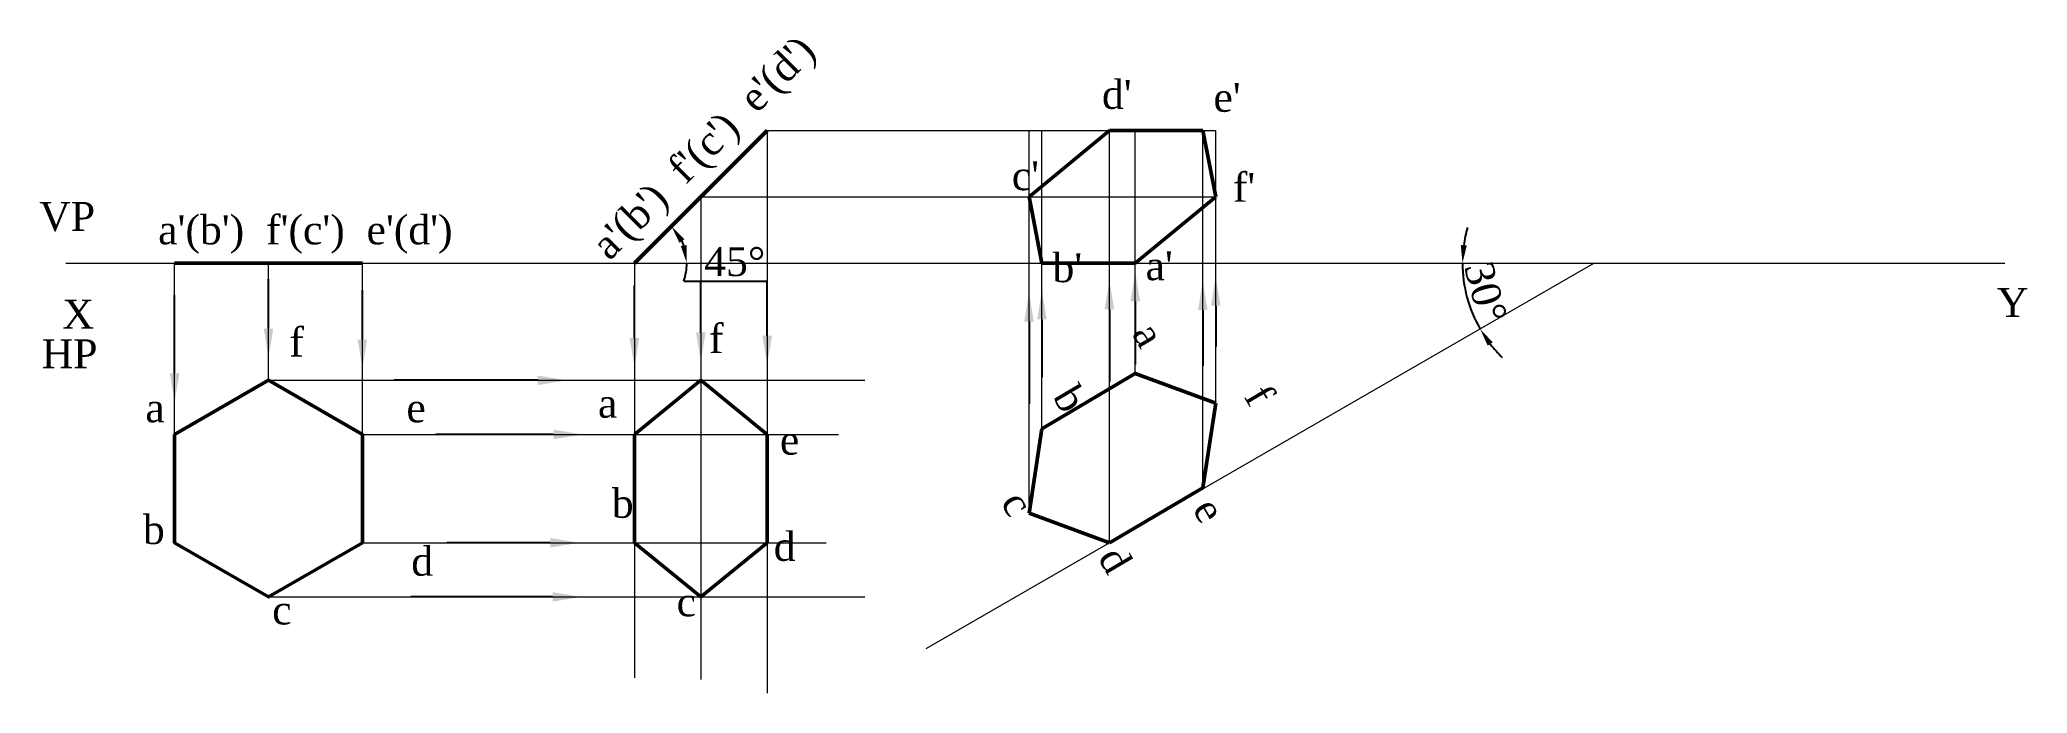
# Paper-space layout 'Layout22' of a CAD drawing. Header units: millimetres. Extents: x 4 to 279, y 24 to 114.
import ezdxf
from ezdxf import colors
from ezdxf.entities.mleader import LeaderData, LeaderLine
from ezdxf.math import Vec2, Vec3

# ---------------------------------------------------------------- set-up
doc = ezdxf.new("R2010")
doc.units = ezdxf.units.MM
for name, color, linetype, lineweight in [('PROJECTION_LINE', 250, 'Continuous', 5), ('VISIBLE_LINE', 170, 'Continuous', 50), ('XY LINE', 1, 'Continuous', 15)]:
    doc.layers.add(name, color=color, linetype=linetype, lineweight=lineweight)
doc.styles.get("Standard").update_dxf_attribs({"font": 'times.ttf', "height": 4})
doc.dimstyles.new('ISO-25', dxfattribs={"dimtxt": 4, "dimasz": 2.5, "dimexe": 1.25, "dimexo": 0.625, "dimtad": 1, "dimtoh": 1, "dimtxsty": 'Standard', "dimcen": 2.5, "dimadec": 0, "dimazin": 0, "dimtfac": 1, "dimtmove": 0, "dimatfit": 3, "dimfxl": 1, "dimarcsym": 0})

# ---------------------------------------------------------------- blocks, each defined once
blk = doc.blocks.new('*D122')
at = {"layer": 'Defpoints', "color": 0, "transparency": 16777216}
for p in [(95.69, 92.28), (92.78, 86.71), (7.83, 83.09), (86.5, 83.09), (276.14, 83.09)]:
    blk.add_point(p, dxfattribs=at)
at = {"layer": 'PROJECTION_LINE', "color": 0, "lineweight": -2, "transparency": 16777216}
blk.add_line((93.32, 80.63), (104.94, 80.63), dxfattribs=at)
for start, end in [(19.8616, 25.1384), (340.1384, 360)]:
    blk.add_arc((86.5, 83.09), 7.25, start, end, dxfattribs=at)
at = {"layer": 'PROJECTION_LINE', "color": 0, "transparency": 16777216}
for points in [[(92.72, 85.93), (93.4, 86.41), (91.63, 88.22)], [(93.73, 85.62), (92.91, 85.48), (93.75, 83.09)]]:
    blk.add_solid(points, dxfattribs=at)
at = {"layer": 'PROJECTION_LINE', "color": 0, "transparency": 16777216, "insert": (100.38, 83.29), "char_height": 4, "attachment_point": 5}
blk.add_mtext('45°', dxfattribs=at)
blk = doc.blocks.new('*D123')
at = {"layer": 'Defpoints', "color": 0, "transparency": 16777216}
for p in [(7.83, 83.09), (219.3, 83.09), (276.14, 83.09), (201.37, 79.93), (126.84, 29.7)]:
    blk.add_point(p, dxfattribs=at)
at = {"layer": 'PROJECTION_LINE', "color": 0, "lineweight": -2, "transparency": 16777216}
for start, end in [(164.2591, 172.1295), (180, 210), (217.8705, 225.7409)]:
    blk.add_arc((219.3, 83.09), 18.21, start, end, dxfattribs=at)
at = {"layer": 'PROJECTION_LINE', "color": 0, "transparency": 16777216}
for points in [[(201.68, 85.56), (200.85, 85.61), (201.09, 83.09)], [(204.58, 71.68), (205.27, 72.14), (203.53, 73.98)]]:
    blk.add_solid(points, dxfattribs=at)
at = {"layer": 'PROJECTION_LINE', "color": 0, "transparency": 16777216, "insert": (204.28, 79.06), "char_height": 4, "attachment_point": 5, "rotation": 285}
blk.add_mtext('30°', dxfattribs=at)

psp = doc.layouts.new('Layout22')

# ---------------------------------------------------------------- linework, layer by layer
at = {"layer": 'PROJECTION_LINE'}
for p, q in [((104.872, 101.461), (104.872, 23.543)), ((104.872, 101.461), (166.939, 101.461)), ((141.103, 48.464), (141.103, 101.461)), ((142.894, 60.186), (142.894, 101.461)), ((152.231, 44.365), (152.231, 101.461)), ((155.812, 67.81), (155.812, 101.461)), ((165.149, 51.989), (165.149, 101.461)), ((166.939, 63.712), (166.939, 101.461)), ((95.687, 92.276), (95.687, 25.462)), ((95.687, 92.276), (166.939, 92.276)), ((22.872, 59.384), (22.872, 83.09)), ((35.862, 66.884), (35.862, 83.09)), ((48.853, 59.384), (48.853, 83.09)), ((86.501, 83.09), (86.501, 25.676)), ((219.305, 83.09), (126.836, 29.703)), ((35.862, 66.884), (118.37, 66.884)), ((48.853, 59.384), (114.742, 59.384)), ((48.853, 44.384), (113.035, 44.384)), ((35.862, 36.884), (118.37, 36.884))]:
    psp.add_line(p, q, dxfattribs=at)
at = {"layer": 'VISIBLE_LINE'}
for p, q in [((95.687, 92.276), (104.872, 101.461)), ((141.103, 92.276), (152.231, 101.461)), ((152.231, 101.461), (165.149, 101.461)), ((165.149, 101.461), (166.939, 92.276)), ((86.501, 83.09), (95.687, 92.276)), ((142.894, 83.09), (141.103, 92.276)), ((166.939, 92.276), (155.812, 83.09)), ((22.872, 83.09), (35.862, 83.09)), ((35.862, 83.09), (48.853, 83.09)), ((155.812, 83.09), (142.894, 83.09)), ((95.687, 66.884), (86.501, 59.384)), ((104.872, 59.384), (95.687, 66.884)), ((155.812, 67.81), (142.894, 60.186)), ((166.939, 63.712), (155.812, 67.81)), ((165.149, 51.989), (166.939, 63.712)), ((86.501, 59.384), (86.501, 44.384)), ((104.872, 44.384), (104.872, 59.384)), ((142.894, 60.186), (141.103, 48.464)), ((152.231, 44.365), (165.149, 51.989)), ((141.103, 48.464), (152.231, 44.365)), ((86.501, 44.384), (95.687, 36.884)), ((95.687, 36.884), (104.872, 44.384))]:
    psp.add_line(p, q, dxfattribs=at)
psp.add_lwpolyline([(22.872, 59.384), (22.872, 44.384), (35.862, 36.884), (48.853, 44.384), (48.853, 59.384), (35.862, 66.884)], close=True, dxfattribs=at)
at = {"layer": 'XY LINE'}
psp.add_line((7.835, 83.09), (276.138, 83.09), dxfattribs=at)

# ---------------------------------------------------------------- texts
at = {"layer": 'PROJECTION_LINE'}
for s, p in [('f', (38.738, 70.177)), ('f', (96.817, 70.662)), ('a', (18.821, 61.07)), ('e', (54.942, 61.07)), ('a', (81.453, 61.707)), ('e', (106.633, 56.59)), ('b', (83.374, 47.849)), ('b', (18.483, 44.206)), ('d', (55.617, 39.821)), ('d', (105.78, 41.879)), ('c', (36.375, 33.076)), ('c', (92.336, 34.204))]:
    psp.add_text(s, height=4, dxfattribs=at).set_placement(p)
for s, p in [('a', (155.247, 73.339)), ('b', (144.288, 64.641)), ('f', (170.767, 64.658)), ('c', (137.092, 49.987)), ('e', (163.638, 49.053)), ('d', (150.535, 42.31))]:
    psp.add_text(s, height=4, rotation=300.54873, dxfattribs=at).set_placement(p)
at = {"layer": 'VISIBLE_LINE'}
psp.add_text("a'(b')  f'(c')  e'(d')", height=4, rotation=45, dxfattribs=at).set_placement((83.035, 83.333))
for s, p in [("d'", (151.195, 104.473)), ("e'", (166.624, 104.07)), ("c'", (138.718, 93.213)), ("f'", (169.307, 91.604)), ("a'(b')  f'(c')  e'(d')", (20.593, 85.713)), ("b'", (144.353, 80.478)), ("a'", (157.232, 80.747))]:
    psp.add_text(s, height=4, dxfattribs=at).set_placement(p)
at = {"layer": 'XY LINE'}
for s, p in [('VP', (4.137, 87.579)), ('X', (7.349, 74.04)), ('Y', (275.03, 75.651)), ('HP', (4.474, 68.563))]:
    psp.add_text(s, height=4, dxfattribs=at).set_placement(p)

# ---------------------------------------------------------------- dimensions: what is measured, and where the dimension line sits
at = {"layer": 'PROJECTION_LINE'}
for base, line1, line2, picture, middle in [((92.778, 86.714), ((7.835, 83.09), (276.138, 83.09)), ((86.501, 83.09), (95.687, 92.276)), '*D122', (100.378, 83.287)), ((201.367, 79.927), ((219.305, 83.09), (126.836, 29.703)), ((7.835, 83.09), (276.138, 83.09)), '*D123', (204.28, 79.065))]:
    dim = psp.add_angular_dim_2l(base=base, line1=line1, line2=line2, dimstyle='ISO-25', dxfattribs=at)
    dim.commit()
    dim.dimension.update_dxf_attribs({"geometry": picture, "text_midpoint": middle})

# ---------------------------------------------------------------- leaders
ml = psp.add_multileader_mtext('Standard', dxfattribs=at)
ml.set_content('')
ml.set_leader_properties()
ml.build(insert=Vec2(0, 0))
ml.multileader.update_dxf_attribs({"has_dogleg": 0})
ctx = ml.context
ctx.base_point, ctx.plane_origin = Vec3(52.073, 80.901), Vec3(35.862, 70.049)
notes = []
notes.append((ctx, [(0, (1, 1, 0), (43.862, 80.901), (-1, 0), 8, [(0, [(35.862, 70.049)], 0, [])])]))
ctx.mtext, ml.multileader.dxf.content_type = None, 0
ml = psp.add_multileader_mtext('Standard', dxfattribs=at)
ml.set_content('')
ml.set_leader_properties()
ml.build(insert=Vec2(0, 0))
ml.multileader.update_dxf_attribs({"has_dogleg": 0})
ctx = ml.context
ctx.base_point, ctx.plane_origin = Vec3(102.966, 80.013), Vec3(86.501, 68.73)
notes.append((ctx, [(0, (1, 1, 0), (94.501, 80.013), (-1, 0), 8, [(0, [(86.501, 68.73)], 0, [])])]))
ctx.mtext, ml.multileader.dxf.content_type = None, 0
ml = psp.add_multileader_mtext('Standard', dxfattribs=at)
ml.set_content('')
ml.set_leader_properties()
ml.build(insert=Vec2(0, 0))
ml.multileader.update_dxf_attribs({"has_dogleg": 0})
ctx = ml.context
ctx.base_point, ctx.plane_origin = Vec3(112.553, 80.628), Vec3(95.687, 69.513)
notes.append((ctx, [(0, (1, 1, 0), (103.687, 80.628), (-1, 0), 8, [(0, [(95.687, 69.513)], 0, [])])]))
ctx.mtext, ml.multileader.dxf.content_type = None, 0
ml = psp.add_multileader_mtext('Standard', dxfattribs=at)
ml.set_content('')
ml.set_leader_properties()
ml.build(insert=Vec2(0, 0))
ml.multileader.update_dxf_attribs({"has_dogleg": 0})
ctx = ml.context
ctx.base_point, ctx.plane_origin = Vec3(121.512, 80.628), Vec3(104.872, 69.043)
notes.append((ctx, [(0, (1, 1, 0), (112.872, 80.628), (-1, 0), 8, [(0, [(104.872, 69.043)], 0, [])])]))
ctx.mtext, ml.multileader.dxf.content_type = None, 0
ml = psp.add_multileader_mtext('Standard', dxfattribs=at)
ml.set_content('')
ml.set_leader_properties()
ml.build(insert=Vec2(0, 0))
ml.multileader.update_dxf_attribs({"has_dogleg": 0})
ctx = ml.context
ctx.base_point, ctx.plane_origin = Vec3(155.569, 69.093), Vec3(155.812, 81.801)
notes.append((ctx, [(0, (1, 1, 0), (147.812, 69.093), (1, 0), 8, [(0, [(155.812, 81.801)], 0, [])])]))
ctx.mtext, ml.multileader.dxf.content_type = None, 0
ml = psp.add_multileader_mtext('Standard', dxfattribs=at)
ml.set_content('')
ml.set_leader_properties()
ml.build(insert=Vec2(0, 0))
ml.multileader.update_dxf_attribs({"has_dogleg": 0})
ctx = ml.context
ctx.base_point, ctx.plane_origin = Vec3(168.284, 66.71), Vec3(152.231, 80.709)
notes.append((ctx, [(0, (1, 1, 0), (160.231, 66.71), (-1, 0), 8, [(0, [(152.231, 80.709)], 0, [])])]))
ctx.mtext, ml.multileader.dxf.content_type = None, 0
ml = psp.add_multileader_mtext('Standard', dxfattribs=at)
ml.set_content('')
ml.set_leader_properties()
ml.build(insert=Vec2(0, 0))
ml.multileader.update_dxf_attribs({"has_dogleg": 0})
ctx = ml.context
ctx.base_point, ctx.plane_origin = Vec3(167.092, 71.575), Vec3(166.939, 81.205)
notes.append((ctx, [(0, (1, 1, 0), (158.939, 71.575), (1, 0), 8, [(0, [(166.939, 81.205)], 0, [])])]))
ctx.mtext, ml.multileader.dxf.content_type = None, 0
ml = psp.add_multileader_mtext('Standard', dxfattribs=at)
ml.set_content('')
ml.set_leader_properties()
ml.build(insert=Vec2(0, 0))
ml.multileader.update_dxf_attribs({"has_dogleg": 0})
ctx = ml.context
ctx.base_point, ctx.plane_origin = Vec3(180.604, 68.894), Vec3(165.149, 80.61)
notes.append((ctx, [(0, (1, 1, 0), (173.149, 68.894), (-1, 0), 8, [(0, [(165.149, 80.61)], 0, [])])]))
ctx.mtext, ml.multileader.dxf.content_type = None, 0
ml = psp.add_multileader_mtext('Standard', dxfattribs=at)
ml.set_content('')
ml.set_leader_properties()
ml.build(insert=Vec2(0, 0))
ml.multileader.update_dxf_attribs({"has_dogleg": 0})
ctx = ml.context
ctx.base_point, ctx.plane_origin = Vec3(22.957, 78.718), Vec3(22.872, 63.865)
notes.append((ctx, [(0, (1, 1, 0), (14.872, 78.718), (1, 0), 8, [(0, [(22.872, 63.865)], 0, [])])]))
ctx.mtext, ml.multileader.dxf.content_type = None, 0
ml = psp.add_multileader_mtext('Standard', dxfattribs=at)
ml.set_content('')
ml.set_leader_properties()
ml.build(insert=Vec2(0, 0))
ml.multileader.update_dxf_attribs({"has_dogleg": 0})
ctx = ml.context
ctx.base_point, ctx.plane_origin = Vec3(64.521, 79.385), Vec3(48.853, 68.533)
notes.append((ctx, [(0, (1, 1, 0), (56.853, 79.385), (-1, 0), 8, [(0, [(48.853, 68.533)], 0, [])])]))
ctx.mtext, ml.multileader.dxf.content_type = None, 0
ml = psp.add_multileader_mtext('Standard', dxfattribs=at)
ml.set_content('')
ml.set_leader_properties()
ml.build(insert=Vec2(0, 0))
ml.multileader.update_dxf_attribs({"has_dogleg": 0})
ctx = ml.context
ctx.base_point, ctx.plane_origin = Vec3(157.16, 63.632), Vec3(141.103, 79.021)
notes.append((ctx, [(0, (1, 1, 0), (149.103, 63.632), (-1, 0), 8, [(0, [(141.103, 79.021)], 0, [])])]))
ctx.mtext, ml.multileader.dxf.content_type = None, 0
ml = psp.add_multileader_mtext('Standard', dxfattribs=at)
ml.set_content('')
ml.set_leader_properties()
ml.build(insert=Vec2(0, 0))
ml.multileader.update_dxf_attribs({"has_dogleg": 0})
ctx = ml.context
ctx.base_point, ctx.plane_origin = Vec3(158.653, 67.305), Vec3(142.894, 79.319)
notes.append((ctx, [(0, (1, 1, 0), (150.894, 67.305), (-1, 0), 8, [(0, [(142.894, 79.319)], 0, [])])]))
ctx.mtext, ml.multileader.dxf.content_type = None, 0
ml = psp.add_multileader_mtext('Standard', dxfattribs=at)
ml.set_content('')
ml.set_leader_properties()
ml.build(insert=Vec2(0, 0))
ml.multileader.update_dxf_attribs({"has_dogleg": 0})
ctx = ml.context
ctx.base_point, ctx.plane_origin = Vec3(68.884, 67.214), Vec3(77.116, 66.884)
notes.append((ctx, [(0, (1, 1, 0), (61.212, 66.884), (-1, 0), 8, [(0, [(77.116, 66.884)], 0, [])])]))
ctx.mtext, ml.multileader.dxf.content_type = None, 0
ml = psp.add_multileader_mtext('Standard', dxfattribs=at)
ml.set_content('')
ml.set_leader_properties()
ml.build(insert=Vec2(0, 0))
ml.multileader.update_dxf_attribs({"has_dogleg": 0})
ctx = ml.context
ctx.base_point, ctx.plane_origin = Vec3(74.996, 60.335), Vec3(79.32, 59.384)
notes.append((ctx, [(0, (1, 1, 0), (66.996, 59.384), (-1, 0), 8, [(0, [(79.32, 59.384)], 0, [])])]))
ctx.mtext, ml.multileader.dxf.content_type = None, 0
ml = psp.add_multileader_mtext('Standard', dxfattribs=at)
ml.set_content('')
ml.set_leader_properties()
ml.build(insert=Vec2(0, 0))
ml.multileader.update_dxf_attribs({"has_dogleg": 0})
ctx = ml.context
ctx.base_point, ctx.plane_origin = Vec3(76.56, 44.391), Vec3(78.851, 44.384)
notes.append((ctx, [(0, (1, 1, 0), (68.56, 44.384), (-1, 0), 8, [(0, [(78.851, 44.384)], 0, [])])]))
ctx.mtext, ml.multileader.dxf.content_type = None, 0
ml = psp.add_multileader_mtext('Standard', dxfattribs=at)
ml.set_content('')
ml.set_leader_properties()
ml.build(insert=Vec2(0, 0))
ml.multileader.update_dxf_attribs({"has_dogleg": 0})
ctx = ml.context
ctx.base_point, ctx.plane_origin = Vec3(71.557, 38.294), Vec3(79.164, 36.884)
notes.append((ctx, [(0, (1, 1, 0), (63.557, 36.884), (-1, 0), 8, [(0, [(79.164, 36.884)], 0, [])])]))
ctx.mtext, ml.multileader.dxf.content_type = None, 0
for ctx, leaders in notes:
    for number, flags, end, landing, length, lines in leaders:
        leader = LeaderData()
        leader.index, (leader.has_last_leader_line, leader.has_dogleg_vector, leader.attachment_direction) = number, flags
        leader.last_leader_point, leader.dogleg_vector, leader.dogleg_length = Vec3(end), Vec3(landing), length
        for number, points, colour, breaks in lines:
            line = LeaderLine()
            line.index, line.vertices, line.color, line.breaks = number, Vec3.list(points), colors.encode_raw_color(colour), breaks
            leader.lines.append(line)
        ctx.leaders.append(leader)

doc.saveas('drawing.dxf')
